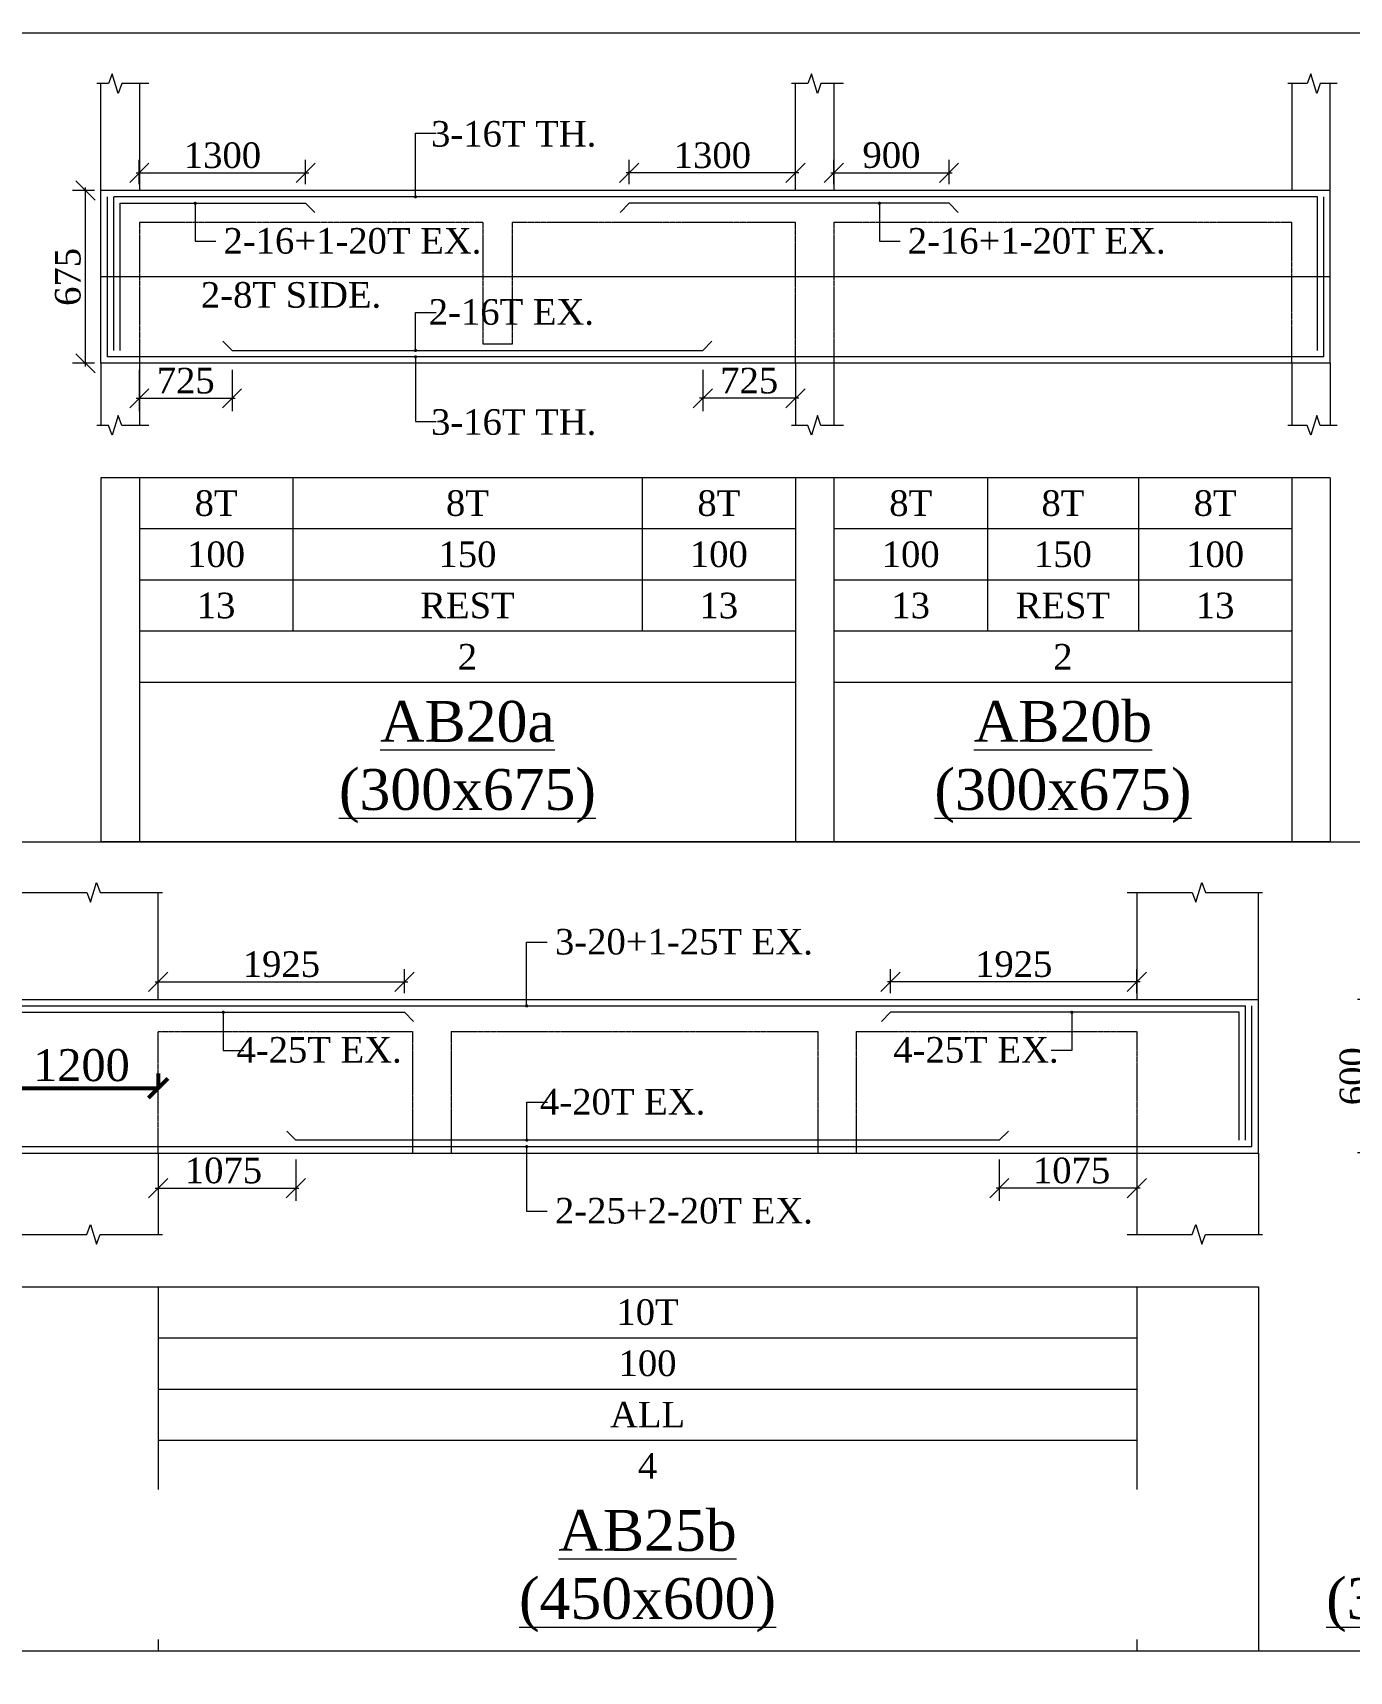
# Model space of a CAD drawing. Header units: inches. Extents: x 11017527 to 11245450, y -2821070 to -2693013.
# Drawn here: x 11135066 to 11145358, y -2757984 to -2745177 of the extents above; entities that cross this region are included whole.
import ezdxf
from ezdxf.enums import TextEntityAlignment as Align

# ---------------------------------------------------------------- set-up
doc = ezdxf.new("R2010")
doc.units = ezdxf.units.IN
doc.header["$LTSCALE"] = 0.5
doc.header["$MEASUREMENT"] = 0
doc.linetypes.add('HIDDEN', pattern=[9.525, 6.35, -3.175])
doc.layers.get('0').update_dxf_attribs({"lineweight": 0})
for name, color, linetype, lineweight in [('ARCHITECTURE   (comments)', 1, 'Continuous', 53), ('S-CUT OUT LINE', 9, 'Continuous', 9), ('S-DIM L.S.', 4, 'Continuous', 9), ('S-L.S.SECTION', 5, 'Continuous', 9), ('S-L.S.SLAB LINE', 8, 'HIDDEN', 5), ('S-L.S.STEEL', 6, 'Continuous', 15), ('S-SECTION MARK', 7, 'Continuous', 0), ('S-SHEET', 251, 'Continuous', 0), ('S-TEXT', 7, 'Continuous', 0), ('S-TEXT L.S. BEAM NO.', 30, 'Continuous', 5), ('S-TEXT. L.S.', 7, 'Continuous', 13)]:
    doc.layers.add(name, color=color, linetype=linetype, lineweight=lineweight)
doc.styles.add('135', font='arial.ttf', dxfattribs={"width": 0.8, "height": 135})
doc.styles.get("Standard").update_dxf_attribs({"font": 'times.ttf'})
doc.styles.add('TEXT', font='times.ttf')
doc.dimstyles.new('75', dxfattribs={"dimtxt": 135, "dimasz": 90, "dimexe": 0.1, "dimexo": 0.03, "dimgap": 0.09, "dimtad": 1, "dimdec": 0, "dimzin": 0, "dimdsep": 46, "dimtxsty": '135', "dimblk": 'ARCHTICK', "dimcen": 0.09, "dimclrd": 256, "dimclre": 256, "dimclrt": 256, "dimadec": 0, "dimazin": 0, "dimtfac": 1, "dimtdec": 0, "dimtofl": 0, "dimtmove": 1, "dimatfit": 3, "dimldrblk": 'DOTSMALL', "dimfxl": 1, "dimtolj": 1, "dimtzin": 0, "dimlwd": -1, "dimlwe": -1, "dimarcsym": 0})
doc.dimstyles.new('DIM FOOTING', dxfattribs={"dimtxt": 250, "dimasz": 150, "dimexe": 0.18, "dimexo": 0.0625, "dimgap": 50, "dimtad": 1, "dimtoh": 1, "dimdec": 0, "dimzin": 0, "dimdsep": 46, "dimtxsty": 'Standard', "dimblk": 'OBLIQUE', "dimcen": 0.09, "dimclrd": 256, "dimclre": 256, "dimclrt": 256, "dimadec": 0, "dimazin": 0, "dimtfac": 1, "dimtdec": 0, "dimtofl": 0, "dimtmove": 0, "dimatfit": 3, "dimfxl": 1, "dimtolj": 1, "dimtzin": 0, "dimlwd": -1, "dimlwe": -1, "dimarcsym": 0})
doc.dimstyles.new('SETU_1', dxfattribs={"dimtxt": 200, "dimasz": 150, "dimexe": 100, "dimexo": 50, "dimgap": 35, "dimtad": 1, "dimdec": 0, "dimzin": 0, "dimdsep": 46, "dimtxsty": 'Standard', "dimblk": 'OBLIQUE', "dimcen": 150, "dimdle": 25, "dimclrd": 4, "dimclre": 7, "dimclrt": 256, "dimadec": 0, "dimazin": 0, "dimtfac": 1, "dimtdec": 0, "dimtofl": 0, "dimtmove": 1, "dimatfit": 3, "dimfxl": 1, "dimtolj": 1, "dimtzin": 0, "dimlwd": -1, "dimlwe": 5, "dimarcsym": 1})

# ---------------------------------------------------------------- blocks, each defined once
blk = doc.blocks.new('_Oblique')
at = {"color": 0, "linetype": 'ByBlock', "lineweight": -2}
blk.add_line((-0.5, -0.5), (0.5, 0.5), dxfattribs=at)
blk = doc.blocks.new('*D131')
at = {"layer": 'S-DIM L.S.', "color": 7, "lineweight": 5, "transparency": 16777216}
for p, q in [((11135549, -2746410), (11135378, -2746410)), ((11135549, -2747760), (11135378, -2747760))]:
    blk.add_line(p, q, dxfattribs=at)
at = {"layer": 'S-DIM L.S.', "color": 6, "transparency": 16777216}
blk.add_line((11135478, -2747785), (11135478, -2746385), dxfattribs=at)
at = {"layer": 'S-DIM L.S.', "color": 6, "transparency": 16777216, "xscale": 150, "yscale": 150, "zscale": 150}
for p, rotation in [((11135478, -2746410), 90), ((11135478, -2747760), 270)]:
    blk.add_blockref('_Oblique', p, dxfattribs=dict(at, rotation=rotation))
at = {"layer": 'S-DIM L.S.', "transparency": 16777216, "insert": (11135341, -2747085), "char_height": 200, "attachment_point": 5, "rotation": 90, "style": 'TEXT'}
blk.add_mtext('\\A1;675', dxfattribs=at)
blk = doc.blocks.new('*D132')
at = {"layer": 'S-DIM L.S.', "color": 7, "transparency": 16777216}
blk.add_line((11141304, -2746271), (11142254, -2746271), dxfattribs=at)
at = {"layer": 'S-DIM L.S.', "color": 7, "lineweight": 5, "transparency": 16777216}
for p, q in [((11141329, -2746360), (11141329, -2746171)), ((11142229, -2746360), (11142229, -2746171))]:
    blk.add_line(p, q, dxfattribs=at)
at = {"layer": 'S-DIM L.S.', "color": 7, "transparency": 16777216, "xscale": 150, "yscale": 150, "zscale": 150, "rotation": 180}
blk.add_blockref('_Oblique', (11141329, -2746271), dxfattribs=at)
at = {"layer": 'S-DIM L.S.', "color": 7, "transparency": 16777216, "xscale": 150, "yscale": 150, "zscale": 150}
blk.add_blockref('_Oblique', (11142229, -2746271), dxfattribs=at)
at = {"layer": 'S-DIM L.S.', "transparency": 16777216, "insert": (11141779, -2746134), "char_height": 200, "attachment_point": 5, "style": 'TEXT'}
blk.add_mtext('\\A1;900', dxfattribs=at)
blk = doc.blocks.new('*D133')
at = {"layer": 'S-DIM L.S.', "color": 7, "transparency": 16777216}
blk.add_line((11135874, -2746271), (11137224, -2746271), dxfattribs=at)
at = {"layer": 'S-DIM L.S.', "color": 7, "lineweight": 5, "transparency": 16777216}
for p, q in [((11135899, -2746360), (11135899, -2746171)), ((11137199, -2746360), (11137199, -2746171))]:
    blk.add_line(p, q, dxfattribs=at)
at = {"layer": 'S-DIM L.S.', "color": 7, "transparency": 16777216, "xscale": 150, "yscale": 150, "zscale": 150, "rotation": 180}
blk.add_blockref('_Oblique', (11135899, -2746271), dxfattribs=at)
at = {"layer": 'S-DIM L.S.', "color": 7, "transparency": 16777216, "xscale": 150, "yscale": 150, "zscale": 150}
blk.add_blockref('_Oblique', (11137199, -2746271), dxfattribs=at)
at = {"layer": 'S-DIM L.S.', "transparency": 16777216, "insert": (11136549, -2746135), "char_height": 200, "attachment_point": 5, "style": 'TEXT'}
blk.add_mtext('\\A1;1300', dxfattribs=at)
blk = doc.blocks.new('*D134')
at = {"layer": 'S-DIM L.S.', "color": 7, "lineweight": 5, "transparency": 16777216}
for p, q in [((11135899, -2747810), (11135899, -2748134)), ((11136624, -2747810), (11136624, -2748134))]:
    blk.add_line(p, q, dxfattribs=at)
at = {"layer": 'S-DIM L.S.', "color": 7, "transparency": 16777216}
blk.add_line((11135874, -2748034), (11136649, -2748034), dxfattribs=at)
at = {"layer": 'S-DIM L.S.', "color": 7, "transparency": 16777216, "xscale": 150, "yscale": 150, "zscale": 150, "rotation": 180}
blk.add_blockref('_Oblique', (11135899, -2748034), dxfattribs=at)
at = {"layer": 'S-DIM L.S.', "color": 7, "transparency": 16777216, "xscale": 150, "yscale": 150, "zscale": 150}
blk.add_blockref('_Oblique', (11136624, -2748034), dxfattribs=at)
at = {"layer": 'S-DIM L.S.', "transparency": 16777216, "insert": (11136262, -2747897), "char_height": 200, "attachment_point": 5, "style": 'TEXT'}
blk.add_mtext('\\A1;725', dxfattribs=at)
blk = doc.blocks.new('*D135')
at = {"layer": 'S-DIM L.S.', "color": 7, "transparency": 16777216}
blk.add_line((11141054, -2746271), (11139704, -2746271), dxfattribs=at)
at = {"layer": 'S-DIM L.S.', "color": 7, "lineweight": 5, "transparency": 16777216}
for p, q in [((11139729, -2746360), (11139729, -2746171)), ((11141029, -2746360), (11141029, -2746171))]:
    blk.add_line(p, q, dxfattribs=at)
at = {"layer": 'S-DIM L.S.', "color": 7, "transparency": 16777216, "xscale": 150, "yscale": 150, "zscale": 150, "rotation": 180}
blk.add_blockref('_Oblique', (11139729, -2746271), dxfattribs=at)
at = {"layer": 'S-DIM L.S.', "color": 7, "transparency": 16777216, "xscale": 150, "yscale": 150, "zscale": 150}
blk.add_blockref('_Oblique', (11141029, -2746271), dxfattribs=at)
at = {"layer": 'S-DIM L.S.', "transparency": 16777216, "insert": (11140379, -2746135), "char_height": 200, "attachment_point": 5, "style": 'TEXT'}
blk.add_mtext('\\A1;1300', dxfattribs=at)
blk = doc.blocks.new('*D136')
at = {"layer": 'S-DIM L.S.', "color": 7, "lineweight": 5, "transparency": 16777216}
for p, q in [((11140304, -2747810), (11140304, -2748134)), ((11141029, -2747810), (11141029, -2748134))]:
    blk.add_line(p, q, dxfattribs=at)
at = {"layer": 'S-DIM L.S.', "color": 7, "transparency": 16777216}
blk.add_line((11141054, -2748034), (11140279, -2748034), dxfattribs=at)
at = {"layer": 'S-DIM L.S.', "color": 7, "transparency": 16777216, "xscale": 150, "yscale": 150, "zscale": 150, "rotation": 180}
blk.add_blockref('_Oblique', (11140304, -2748034), dxfattribs=at)
at = {"layer": 'S-DIM L.S.', "color": 7, "transparency": 16777216, "xscale": 150, "yscale": 150, "zscale": 150}
blk.add_blockref('_Oblique', (11141029, -2748034), dxfattribs=at)
at = {"layer": 'S-DIM L.S.', "transparency": 16777216, "insert": (11140667, -2747897), "char_height": 200, "attachment_point": 5, "style": 'TEXT'}
blk.add_mtext('\\A1;725', dxfattribs=at)
blk = doc.blocks.new('_ArchTick')
at = {"color": 0, "linetype": 'ByBlock', "const_width": 0.15}
blk.add_lwpolyline([(-0.5, -0.5), (0.5, 0.5)], dxfattribs=at)
blk = doc.blocks.new('*D153')
at = {"layer": 'S-DIM L.S.', "color": 7, "lineweight": 5, "transparency": 16777216}
for p, q in [((11141772, -2752683), (11141772, -2752495)), ((11143697, -2752683), (11143697, -2752495))]:
    blk.add_line(p, q, dxfattribs=at)
at = {"layer": 'S-DIM L.S.', "color": 7, "transparency": 16777216}
blk.add_line((11143722, -2752595), (11141747, -2752595), dxfattribs=at)
at = {"layer": 'S-DIM L.S.', "color": 7, "transparency": 16777216, "xscale": 150, "yscale": 150, "zscale": 150, "rotation": 180}
blk.add_blockref('_Oblique', (11141772, -2752595), dxfattribs=at)
at = {"layer": 'S-DIM L.S.', "color": 7, "transparency": 16777216, "xscale": 150, "yscale": 150, "zscale": 150}
blk.add_blockref('_Oblique', (11143697, -2752595), dxfattribs=at)
at = {"layer": 'S-DIM L.S.', "transparency": 16777216, "insert": (11142735, -2752458), "char_height": 200, "attachment_point": 5, "style": 'TEXT'}
blk.add_mtext('\\A1;1925', dxfattribs=at)
blk = doc.blocks.new('*D154')
at = {"layer": 'S-DIM L.S.', "color": 7, "lineweight": 5, "transparency": 16777216}
for p, q in [((11142622, -2753983), (11142622, -2754308)), ((11143697, -2753983), (11143697, -2754308))]:
    blk.add_line(p, q, dxfattribs=at)
at = {"layer": 'S-DIM L.S.', "color": 7, "transparency": 16777216}
blk.add_line((11143722, -2754208), (11142597, -2754208), dxfattribs=at)
at = {"layer": 'S-DIM L.S.', "color": 7, "transparency": 16777216, "xscale": 150, "yscale": 150, "zscale": 150, "rotation": 180}
blk.add_blockref('_Oblique', (11142622, -2754208), dxfattribs=at)
at = {"layer": 'S-DIM L.S.', "color": 7, "transparency": 16777216, "xscale": 150, "yscale": 150, "zscale": 150}
blk.add_blockref('_Oblique', (11143697, -2754208), dxfattribs=at)
at = {"layer": 'S-DIM L.S.', "transparency": 16777216, "insert": (11143187, -2754071), "char_height": 200, "attachment_point": 5, "style": 'TEXT'}
blk.add_mtext('\\A1;1075', dxfattribs=at)
blk = doc.blocks.new('*D155')
at = {"layer": 'S-DIM L.S.', "color": 7, "lineweight": 5, "transparency": 16777216}
for p, q in [((11136047, -2752683), (11136047, -2752495)), ((11137972, -2752683), (11137972, -2752495))]:
    blk.add_line(p, q, dxfattribs=at)
at = {"layer": 'S-DIM L.S.', "color": 7, "transparency": 16777216}
blk.add_line((11136022, -2752595), (11137997, -2752595), dxfattribs=at)
at = {"layer": 'S-DIM L.S.', "color": 7, "transparency": 16777216, "xscale": 150, "yscale": 150, "zscale": 150, "rotation": 180}
blk.add_blockref('_Oblique', (11136047, -2752595), dxfattribs=at)
at = {"layer": 'S-DIM L.S.', "color": 7, "transparency": 16777216, "xscale": 150, "yscale": 150, "zscale": 150}
blk.add_blockref('_Oblique', (11137972, -2752595), dxfattribs=at)
at = {"layer": 'S-DIM L.S.', "transparency": 16777216, "insert": (11137010, -2752458), "char_height": 200, "attachment_point": 5, "style": 'TEXT'}
blk.add_mtext('\\A1;1925', dxfattribs=at)
blk = doc.blocks.new('*D156')
at = {"layer": 'S-DIM L.S.', "color": 7, "lineweight": 5, "transparency": 16777216}
for p, q in [((11136047, -2753983), (11136047, -2754308)), ((11137122, -2753983), (11137122, -2754308))]:
    blk.add_line(p, q, dxfattribs=at)
at = {"layer": 'S-DIM L.S.', "color": 7, "transparency": 16777216}
blk.add_line((11136022, -2754208), (11137147, -2754208), dxfattribs=at)
at = {"layer": 'S-DIM L.S.', "color": 7, "transparency": 16777216, "xscale": 150, "yscale": 150, "zscale": 150, "rotation": 180}
blk.add_blockref('_Oblique', (11136047, -2754208), dxfattribs=at)
at = {"layer": 'S-DIM L.S.', "color": 7, "transparency": 16777216, "xscale": 150, "yscale": 150, "zscale": 150}
blk.add_blockref('_Oblique', (11137122, -2754208), dxfattribs=at)
at = {"layer": 'S-DIM L.S.', "transparency": 16777216, "insert": (11136557, -2754071), "char_height": 200, "attachment_point": 5, "style": 'TEXT'}
blk.add_mtext('\\A1;1075', dxfattribs=at)
blk = doc.blocks.new('*D157')
at = {"layer": 'S-DIM L.S.', "color": 7, "lineweight": 5, "transparency": 16777216}
for p, q in [((11145592, -2752733), (11145421, -2752733)), ((11145592, -2753933), (11145421, -2753933))]:
    blk.add_line(p, q, dxfattribs=at)
at = {"layer": 'S-DIM L.S.', "color": 6, "transparency": 16777216}
blk.add_line((11145521, -2753958), (11145521, -2752708), dxfattribs=at)
at = {"layer": 'S-DIM L.S.', "color": 6, "transparency": 16777216, "xscale": 150, "yscale": 150, "zscale": 150}
for p, rotation in [((11145521, -2752733), 90), ((11145521, -2753933), 270)]:
    blk.add_blockref('_Oblique', p, dxfattribs=dict(at, rotation=rotation))
at = {"layer": 'S-DIM L.S.', "transparency": 16777216, "insert": (11145384, -2753333), "char_height": 200, "attachment_point": 5, "rotation": 90, "style": 'TEXT'}
blk.add_mtext('\\A1;600', dxfattribs=at)
blk = doc.blocks.new('*D689')
at = {"layer": 'ARCHITECTURE   (comments)', "transparency": 16777216}
for p, q in [((11134847, -2753311), (11134847, -2753426)), ((11136047, -2753311), (11136047, -2753426)), ((11134847, -2753426), (11136047, -2753426))]:
    blk.add_line(p, q, dxfattribs=at)
at = {"layer": 'ARCHITECTURE   (comments)', "transparency": 16777216, "xscale": 150, "yscale": 150, "zscale": 150, "rotation": 180}
blk.add_blockref('_Oblique', (11134847, -2753426), dxfattribs=at)
at = {"layer": 'ARCHITECTURE   (comments)', "transparency": 16777216, "xscale": 150, "yscale": 150, "zscale": 150}
blk.add_blockref('_Oblique', (11136047, -2753426), dxfattribs=at)
at = {"layer": 'ARCHITECTURE   (comments)', "transparency": 16777216, "insert": (11135447, -2753248), "char_height": 250, "attachment_point": 5}
blk.add_mtext('\\A1;1200', dxfattribs=at)

msp = doc.modelspace()

# ---------------------------------------------------------------- linework, layer by layer
at = {"layer": 'S-CUT OUT LINE'}
for points, elevation in [([(11135974.271, -2745573.137), (11135762.036, -2745573.137), (11135734.066, -2745649.985), (11135687.389, -2745496.289), (11135659.419, -2745573.137), (11135566.752, -2745573.137)], 0.012), ([(11141404.271, -2745573.144), (11141227.636, -2745573.144), (11141199.666, -2745649.992), (11141152.989, -2745496.296), (11141125.019, -2745573.144), (11140996.752, -2745573.144)], -0.011), ([(11145264.604, -2745573.137), (11145131.139, -2745573.137), (11145103.168, -2745649.985), (11145056.492, -2745496.289), (11145028.521, -2745573.137), (11144876.748, -2745573.027)], 0.012), ([(11135974.271, -2748245.906), (11135762.036, -2748245.906), (11135734.066, -2748169.058), (11135687.389, -2748322.754), (11135659.419, -2748245.906), (11135566.752, -2748245.906)], 0.012), ([(11141404.271, -2748245.913), (11141227.636, -2748245.913), (11141199.666, -2748169.065), (11141152.989, -2748322.761), (11141125.019, -2748245.913), (11140996.752, -2748245.913)], -0.011), ([(11145264.604, -2748245.906), (11145131.139, -2748245.906), (11145103.168, -2748169.058), (11145056.492, -2748322.754), (11145028.521, -2748245.906), (11144876.748, -2748245.796)], 0.012), ([(11134772.151, -2751896.795), (11135489.16, -2751896.795), (11135517.13, -2751973.642), (11135563.807, -2751819.947), (11135591.777, -2751896.795), (11136079.67, -2751896.795)], -0.006), ([(11143622.151, -2751896.799), (11144130.94, -2751896.799), (11144158.91, -2751973.647), (11144205.587, -2751819.951), (11144233.557, -2751896.799), (11144679.67, -2751896.79)], -0.006), ([(11134772.151, -2754569.564), (11135489.16, -2754569.564), (11135517.13, -2754492.716), (11135563.807, -2754646.412), (11135591.777, -2754569.564), (11136079.67, -2754569.564)], -0.006), ([(11143622.151, -2754569.568), (11144130.94, -2754569.568), (11144158.91, -2754492.721), (11144205.587, -2754646.416), (11144233.557, -2754569.568), (11144679.67, -2754569.559)], -0.006)]:
    msp.add_lwpolyline(points, dxfattribs=dict(at, elevation=elevation))
at = {"layer": 'S-L.S.SECTION', "color": 1}
for p, q in [((11135599.271, -2746409.521, 0.009), (11135599.271, -2745573.137, 0.009)), ((11135899.271, -2745573.137, 0.026), (11135899.271, -2746409.521, 0.026)), ((11141029.271, -2746409.529, 0.009), (11141029.271, -2745573.144, 0.009)), ((11141329.271, -2745573.144, -0.001), (11141329.271, -2746409.529, -0.001)), ((11144909.271, -2745573.027, 0.009), (11144909.271, -2746409.412, 0.009)), ((11145209.271, -2746409.521, 0.009), (11145209.271, -2745573.137, 0.009)), ((11135599.271, -2747759.514, 0.059), (11135599.271, -2748245.906, 0.009)), ((11135899.271, -2747759.514, 0.076), (11135899.271, -2748245.906, 0.026)), ((11141029.271, -2747759.521, 0.059), (11141029.271, -2748245.913, 0.009)), ((11141329.271, -2747759.521, 0.049), (11141329.271, -2748245.913, -0.001)), ((11144909.271, -2747759.404, 0.059), (11144909.271, -2748245.796, 0.009)), ((11145209.271, -2747759.514, 0.059), (11145209.271, -2748245.906, 0.009)), ((11136047.151, -2752733.179, -0.011), (11136047.151, -2751896.795, -0.011)), ((11143697.151, -2751896.799, 0.008), (11143697.151, -2752733.184, 0.008)), ((11144647.151, -2752733.175, 0.003), (11144647.151, -2751896.79, 0.003)), ((11136047.151, -2753933.179, -0.011), (11136047.151, -2754569.564, -0.011)), ((11143697.151, -2753933.184, 0.008), (11143697.151, -2754569.568, 0.008)), ((11144647.151, -2753933.175, 0.003), (11144647.151, -2754569.559, 0.003))]:
    msp.add_line(p, q, dxfattribs=at)
at = {"layer": 'S-L.S.SECTION', "color": 5}
for p, q in [((11145209.271, -2746409.521, -0.007), (11135599.271, -2746409.521, 0.012)), ((11135599.271, -2747759.514, 0.042), (11135599.271, -2746409.521, -0.008)), ((11145209.271, -2747759.514, 0.059), (11145209.271, -2746409.521, 0.009)), ((11145209.271, -2747759.514, 0.044), (11135599.271, -2747759.514, 0.062)), ((11131377.151, -2752733.281, -0.013), (11144647.151, -2752733.175, 0.006)), ((11144647.151, -2753933.175, -0.014), (11144647.151, -2752733.175, -0.014)), ((11131377.151, -2753933.281, -0.013), (11144647.151, -2753933.175, 0.006))]:
    msp.add_line(p, q, dxfattribs=at)
at = {"layer": 'S-L.S.SLAB LINE', "linetype": 'HIDDEN', "ltscale": 0.8}
for p, q in [((11138584.271, -2746659.532, 0.011), (11135899.271, -2746659.536, 0.025)), ((11135899.271, -2746659.536, 0.018), (11135899.271, -2747759.514, 0.059)), ((11138584.271, -2746659.532, 0.009), (11138584.271, -2747609.521, 0.009)), ((11141029.271, -2746659.528, 0), (11138814.271, -2746659.531, 0.01)), ((11138814.271, -2746659.531, 0.009), (11138814.271, -2747609.521, 0.009)), ((11141029.271, -2747759.521, 0.059), (11141029.271, -2746659.528, 0.018)), ((11144909.267, -2746659.523, -0.02), (11141329.271, -2746659.528, -0.002)), ((11141329.271, -2746659.528, -0.009), (11141329.271, -2747759.521, 0.032)), ((11144909.267, -2747759.404, 0.059), (11144909.267, -2746659.523, 0.018)), ((11138814.271, -2747609.521, 0.006), (11138584.271, -2747609.521, 0.006)), ((11136047.151, -2752983.25, -0.01), (11138035.818, -2752983.236, -0.003)), ((11136047.151, -2753933.179, -0.011), (11136047.151, -2752983.25, -0.011)), ((11138035.818, -2752983.236, 0.003), (11138035.818, -2753933.228, 0.003)), ((11138335.818, -2752983.233, -0.002), (11141202.485, -2752983.213, 0.008)), ((11138335.818, -2752983.233, 0.003), (11138335.818, -2753933.225, 0.003)), ((11141202.485, -2752983.213, 0.003), (11141202.485, -2753933.202, 0.003)), ((11141502.485, -2752983.211, 0.009), (11143697.151, -2752983.196, 0.017)), ((11141502.485, -2752983.211, 0.003), (11141502.485, -2753933.2, 0.003)), ((11143697.151, -2752983.196, -0.009), (11143697.151, -2753933.184, -0.009))]:
    msp.add_line(p, q, dxfattribs=at)
at = {"layer": 'S-L.S.STEEL', "color": 1}
for p, q in [((11135649.271, -2747709.514, 0.042), (11135649.271, -2746459.521, -0.008)), ((11145109.271, -2746459.521, -0.007), (11135699.271, -2746459.521, 0.012)), ((11135699.271, -2747659.514, 0.042), (11135699.271, -2746459.521, -0.008)), ((11145109.271, -2747659.514, 0.059), (11145109.271, -2746459.521, 0.009)), ((11145159.271, -2747709.514, 0.059), (11145159.271, -2746459.521, 0.009)), ((11145209.271, -2747084.521, -0.007), (11135599.271, -2747084.521, 0.012)), ((11145159.271, -2747709.514, 0.044), (11135649.271, -2747709.514, 0.062)), ((11131477.151, -2752783.281, -0.013), (11144547.151, -2752783.175, 0.006)), ((11144547.151, -2753833.175, -0.014), (11144547.151, -2752783.175, -0.014)), ((11144597.151, -2753883.175, -0.014), (11144597.151, -2752783.175, -0.014)), ((11131427.151, -2753883.281, -0.013), (11144597.151, -2753883.175, 0.006))]:
    msp.add_line(p, q, dxfattribs=at)
at = {"layer": 'S-L.S.STEEL'}
for p, q in [((11135749.271, -2746509.521, 0.066), (11137199.271, -2746509.521, -0.041)), ((11135749.271, -2747659.514, 0.042), (11135749.271, -2746509.521, -0.008)), ((11137199.271, -2746509.521, 0.009), (11137270.28, -2746580.53, 0.009)), ((11139729.264, -2746509.529, 0.009), (11139658.263, -2746580.53, 0.009)), ((11142229.271, -2746509.529, -0.002), (11139729.264, -2746509.529, -0.046)), ((11142229.271, -2746509.529, 0.011), (11142300.28, -2746580.537, 0.011)), ((11136624.271, -2747659.514, 0.059), (11136553.263, -2747588.506, 0.059)), ((11136624.271, -2747659.514, 0.039), (11140304.265, -2747659.521, 0.058)), ((11140304.265, -2747659.521, 0.059), (11140375.28, -2747588.506, 0.059)), ((11134047.151, -2752833.179, 0.003), (11137972.147, -2752833.179, -0.087)), ((11137972.147, -2752833.179, -0.009), (11138043.16, -2752904.192, -0.009)), ((11141772.151, -2752833.184, -0.009), (11141701.143, -2752904.192, -0.009)), ((11144497.151, -2752833.175, 0.06), (11141772.151, -2752833.184, -0.059)), ((11144497.151, -2753833.175, -0.014), (11144497.151, -2752833.175, -0.014)), ((11137122.147, -2753833.18, 0.012), (11137051.143, -2753762.175, 0.012)), ((11142622.151, -2753833.184, -0.009), (11137122.147, -2753833.18, -0.011)), ((11142622.151, -2753833.184, 0.012), (11142693.16, -2753762.175, 0.012))]:
    msp.add_line(p, q, dxfattribs=at)
at = {"layer": 'S-SHEET'}
for p, q in [((11145209.271, -2748654.521, 0.009), (11135599.271, -2748654.521, 0.029)), ((11135599.271, -2748654.521, 0.009), (11135599.271, -2751500.309, 0.009)), ((11135599.271, -2748654.521, 0.021), (11135599.271, -2751500.309, 0.021)), ((11135899.271, -2748654.521, 0.009), (11135899.271, -2751500.309, 0.009)), ((11137099.271, -2748654.46, 0.009), (11137099.271, -2749854.475, 0.009)), ((11139829.271, -2748654.46, 0.009), (11139829.271, -2749854.475, 0.009)), ((11141029.271, -2748654.529, 0.009), (11141029.271, -2751500.316, 0.009)), ((11141329.271, -2748654.529, 0.003), (11141329.271, -2751500.316, 0.003)), ((11142529.271, -2748654.46, 0.009), (11142529.271, -2749854.475, 0.009)), ((11143709.271, -2748654.343, 0.009), (11143709.271, -2749854.358, 0.009)), ((11144909.271, -2748654.412, 0.009), (11144909.271, -2751500.199, 0.009)), ((11145209.271, -2748654.521, 0.009), (11145209.271, -2751500.309, 0.009)), ((11141029.271, -2749054.529, 0.026), (11135899.271, -2749054.521, 0.019)), ((11144909.271, -2749054.412, 0.026), (11141329.271, -2749054.529, 0.015)), ((11141029.271, -2749454.529, 0.026), (11135899.271, -2749454.521, 0.019)), ((11144909.271, -2749454.412, 0.026), (11141329.271, -2749454.529, 0.015)), ((11141029.271, -2749854.529, 0.026), (11135899.271, -2749854.521, 0.019)), ((11144909.271, -2749854.412, 0.026), (11141329.271, -2749854.529, 0.015)), ((11141029.271, -2750254.529, 0.026), (11135899.271, -2750254.521, 0.019)), ((11144909.271, -2750254.412, 0.026), (11141329.271, -2750254.529, 0.015)), ((11122595.882, -2751500.309, 0.001), (11180275.872, -2751500.309, 0.001)), ((11145209.271, -2751500.309, 0.009), (11135599.271, -2751500.309, 0.029)), ((11131377.151, -2754978.281, 0.003), (11144647.151, -2754978.175, 0.023)), ((11136047.151, -2754978.179, -0.011), (11136047.151, -2757823.967, -0.011)), ((11143697.151, -2754978.184, -0.009), (11143697.151, -2757823.971, -0.009)), ((11144647.151, -2754978.175, 0.003), (11144647.151, -2757823.962, 0.003)), ((11144647.151, -2754978.175, 0.015), (11144647.151, -2757823.962, 0.015)), ((11136047.151, -2755378.179, 0.006), (11143697.151, -2755378.184, 0.002)), ((11136047.151, -2755778.179, 0.006), (11143697.151, -2755778.184, 0.002)), ((11136047.151, -2756178.179, 0.006), (11143697.151, -2756178.184, 0.002)), ((11136047.151, -2756578.179, 0.006), (11143697.151, -2756578.184, 0.002)), ((11122595.882, -2757824.07, -0.001), (11180275.872, -2757824.07, -0.001)), ((11131377.151, -2757824.069, 0.003), (11144647.151, -2757823.962, 0.023))]:
    msp.add_line(p, q, dxfattribs=at)
msp.add_lwpolyline([(11180275.872, -2792519.024), (11122595.882, -2792519.024), (11122595.882, -2745176.548), (11180275.872, -2745176.548)], close=True, dxfattribs=at)

# ---------------------------------------------------------------- texts
at = {"layer": 'S-TEXT', "char_height": 200, "attachment_point": 5, "style": 'TEXT'}
for s, insert, width in [('8T', (11136499.271, -2748854.469, 0.008), 1200), ('8T', (11138464.271, -2748854.476, 0.007), 2730), ('8T', (11140429.271, -2748854.469, 0.008), 1200), ('8T', (11141929.271, -2748854.469, 0.008), 1200), ('8T', (11143119.271, -2748854.486, 0.014), 1180), ('8T', (11144309.271, -2748854.352, 0.008), 1200), ('\\pxt9.000002;100', (11136499.271, -2749254.469, 0.009), 1200), ('\\pxt9.000002;150', (11138464.271, -2749254.492, 0.008), 2730), ('\\pxt9.000002;100', (11140429.271, -2749254.469, 0.009), 1200), ('\\pxt9.000002;100', (11141929.271, -2749254.469, 0.009), 1200), ('\\pxt9.000002;150', (11143119.271, -2749254.471, 0.015), 1180), ('\\pxt9.000002;100', (11144309.271, -2749254.352, 0.009), 1200), ('13', (11136499.271, -2749654.469, 0.01), 1200), ('REST', (11138464.271, -2749654.492, 0.008), 2730), ('13', (11140429.271, -2749654.469, 0.01), 1200), ('13', (11141929.271, -2749654.469, 0.01), 1200), ('REST', (11143119.271, -2749654.425, 0.008), 1180), ('13', (11144309.271, -2749654.352, 0.009), 1200), ('2', (11138464.271, -2750054.507, 0.009), 5130), ('2', (11143119.271, -2750054.452, 0.018), 3580), ('10T', (11139872.151, -2755178.217, -0.001), 5250), ('\\pxt9.000002;100', (11139872.151, -2755578.149, 0.016), 5250), ('ALL', (11139872.151, -2755978.164, 0.016), 5250), ('4', (11139872.151, -2756378.167, 0.012), 7650)]:
    msp.add_mtext(s, dxfattribs=dict(at, insert=insert, width=width))
at = {"layer": 'S-TEXT L.S. BEAM NO.', "linetype": 'ByBlock', "char_height": 319.2745, "attachment_point": 5, "style": 'TEXT'}
for s, insert, width in [('{\\LAB20b\\P(300x675)}', (11143119.271, -2750877.346, 0.015), 3580), ('{\\LAB20a\\P(300x675)}', (11138464.271, -2750877.4, 0.006), 5130), ('{\\LAB26a\\P(300x600)}', (11146181.934, -2757201.054, 0), 1080)]:
    msp.add_mtext(s, dxfattribs=dict(at, insert=insert, width=width))
at = {"layer": 'S-TEXT. L.S.', "style": 'TEXT'}
for s, p in [('3-16T TH.', (11138825.818, -2746066.327, -0.033)), ('2-8T SIDE.', (11137085.184, -2747325.505, -0.037)), ('2-16T EX.', (11138807.686, -2747458.655, 0.042)), ('3-16T TH.', (11138825.818, -2748318.996, 0.042)), ('4-25T EX.', (11137304.643, -2753226.701, -0.055)), ('4-25T EX.', (11142439.659, -2753226.701, -0.055)), ('4-20T EX.', (11139677.779, -2753632.422, -0.051))]:
    msp.add_text(s, height=200, dxfattribs=at).set_placement(p, align=Align.CENTER)
for s, p in [('2-16+1-20T EX.', (11136557.184, -2746902.94, -0.037)), ('2-16+1-20T EX.', (11141906.384, -2746902.94, -0.037)), ('3-20+1-25T EX.', (11139148.468, -2752381.406, -0.083)), ('2-25+2-20T EX.', (11139148.468, -2754484.083, -0.083))]:
    msp.add_text(s, height=200, dxfattribs=at).set_placement(p)

# ---------------------------------------------------------------- dimensions: what is measured, and where the dimension line sits
at = {"layer": 'ARCHITECTURE   (comments)'}
dim = msp.add_linear_dim(base=(11136047.151, -2753425.5), p1=(11134847.151, -2753311, -0.013), p2=(11136047.151, -2753311, -0.011), dimstyle='DIM FOOTING', override={"dimarcsym": 1}, dxfattribs=at)
dim.commit()
dim.dimension.update_dxf_attribs({"geometry": '*D689', "text_midpoint": (11135447.151, -2753248.337)})
at = {"layer": 'S-DIM L.S.'}
for base, p1, p2, picture, middle in [((11137199.271, -2746271.37, 0.009), (11135899.271, -2746409.521, 0.009), (11137199.271, -2746409.521, 0.009), '*D133', (11136549.271, -2746134.639, 0.009)), ((11142229.271, -2746271.377, 0.032), (11141329.271, -2746409.529, 0.016), (11142229.271, -2746409.529, 0.011), '*D132', (11141779.271, -2746134.358, 0.032)), ((11137972.151, -2752595.032, -0.009), (11136047.151, -2752733.184, -0.009), (11137972.151, -2752733.184, -0.009), '*D155', (11137009.651, -2752458.013, -0.009))]:
    dim = msp.add_linear_dim(base=base, p1=p1, p2=p2, dimstyle='SETU_1', override={"dimtxsty": 'TEXT', "dimblk": 'Oblique', "dimclrd": 7, "dimarcsym": 1}, dxfattribs=at)
    dim.commit()
    dim.dimension.update_dxf_attribs({"geometry": picture, "text_midpoint": middle})
for base, p1, p2, picture, middle in [((11139729.271, -2746271.37, 0.009), (11141029.271, -2746409.521, 0.009), (11139729.271, -2746409.521, 0.009), '*D135', (11140379.271, -2746134.639, 0.009)), ((11141772.151, -2752595.032, -0.009), (11143697.151, -2752733.184, -0.009), (11141772.151, -2752733.184, -0.009), '*D153', (11142734.651, -2752458.013, -0.009))]:
    dim = msp.add_linear_dim(base=base, p1=p1, p2=p2, angle=180, dimstyle='SETU_1', override={"dimtxsty": 'TEXT', "dimblk": 'Oblique', "dimclrd": 7, "dimarcsym": 1}, dxfattribs=at)
    dim.commit()
    dim.dimension.update_dxf_attribs({"geometry": picture, "text_midpoint": middle})
at = {"layer": 'S-DIM L.S.', "color": 7}
for base, p1, p2, picture, middle in [((11135478.357, -2746409.521, -0.008), (11135599.271, -2747759.514, 0.042), (11135599.271, -2746409.521, -0.008), '*D131', (11135341.339, -2747084.518, -0.008)), ((11145521.02, -2752733.175, -0.034), (11145641.934, -2753933.175, -0.034), (11145641.934, -2752733.175, -0.034), '*D157', (11145384.29, -2753333.175, -0.034))]:
    dim = msp.add_linear_dim(base=base, p1=p1, p2=p2, angle=90, dimstyle='SETU_1', override={"dimlfac": 0.5, "dimtxsty": 'TEXT', "dimclrd": 6, "dimarcsym": 1}, dxfattribs=at)
    dim.commit()
    dim.dimension.update_dxf_attribs({"geometry": picture, "text_midpoint": middle})
at = {"layer": 'S-DIM L.S.'}
for base, p1, p2, picture, middle in [((11136624.271, -2748034.251, 0.059), (11135899.271, -2747759.514, 0.059), (11136624.271, -2747759.514, 0.059), '*D134', (11136261.771, -2748034.251, 0.059)), ((11137122.151, -2754207.92, -0.009), (11136047.151, -2753933.184, -0.009), (11137122.151, -2753933.184, 0.012), '*D156', (11136557.454, -2754207.92, -0.009))]:
    dim = msp.add_linear_dim(base=base, p1=p1, p2=p2, dimstyle='SETU_1', override={"dimtxsty": 'TEXT', "dimblk": 'Oblique', "dimclrd": 7, "dimarcsym": 1}, dxfattribs=at)
    dim.commit()
    dim.dimension.update_dxf_attribs({"geometry": picture, "text_midpoint": middle, "dimtype": 160})
for base, p1, p2, picture, middle in [((11140304.271, -2748034.251, 0.059), (11141029.271, -2747759.514, 0.059), (11140304.271, -2747759.514, 0.059), '*D136', (11140666.771, -2748034.251, 0.059)), ((11142622.151, -2754207.92, -0.009), (11143697.151, -2753933.184, -0.009), (11142622.151, -2753933.184, 0.012), '*D154', (11143186.849, -2754207.92, -0.009))]:
    dim = msp.add_linear_dim(base=base, p1=p1, p2=p2, angle=180, dimstyle='SETU_1', override={"dimtxsty": 'TEXT', "dimblk": 'Oblique', "dimclrd": 7, "dimarcsym": 1}, dxfattribs=at)
    dim.commit()
    dim.dimension.update_dxf_attribs({"geometry": picture, "text_midpoint": middle, "dimtype": 160})

# ---------------------------------------------------------------- leaders
at = {"layer": 'S-SECTION MARK'}
for points in [[(11138058.342, -2746459.521, -0.036), (11138058.342, -2745961.532, -0.036), (11138219.843, -2745961.532, -0.036)], [(11136335.84, -2746509.551, -0.008), (11136335.84, -2746806.827, -0.008), (11136497.34, -2746806.827, -0.008)], [(11141685.04, -2746509.551, -0.008), (11141685.04, -2746806.827, -0.008), (11141846.541, -2746806.827, -0.008)], [(11138058.342, -2747659.514, 0.039), (11138058.342, -2747362.239, 0.039), (11138219.843, -2747362.239, 0.039)], [(11138058.342, -2747709.514, 0.039), (11138058.342, -2748214.202, 0.039), (11138219.843, -2748214.202, 0.039)], [(11138927.124, -2752783.281, -0.054), (11138927.124, -2752285.293, -0.054), (11139088.624, -2752285.293, -0.054)], [(11136555.299, -2752833.311, -0.026), (11136555.299, -2753130.587, -0.026), (11136716.8, -2753130.587, -0.026)], [(11143189.003, -2752833.311, -0.026), (11143189.003, -2753130.587, -0.026), (11143027.502, -2753130.587, -0.026)], [(11138928.435, -2753833.281, -0.054), (11138928.435, -2753536.006, -0.054), (11139089.935, -2753536.006, -0.054)], [(11138927.124, -2753883.281, -0.054), (11138927.124, -2754387.969, -0.054), (11139088.624, -2754387.969, -0.054)]]:
    msp.add_leader(points, dimstyle='75', override={"dimasz": 100, "dimclrd": 7}, dxfattribs=at)

# ---------------------------------------------------------------- next in the draw order: texts
at = {"layer": 'S-TEXT L.S. BEAM NO.', "color": 7, "linetype": 'ByBlock', "insert": (11139872.151, -2757201.058, 0.01), "char_height": 319.2745, "width": 7650, "attachment_point": 5, "style": 'TEXT', "bg_fill": 2}
msp.add_mtext('{\\LAB25b\\P(450x600)}', dxfattribs=at)

doc.saveas('drawing.dxf')
